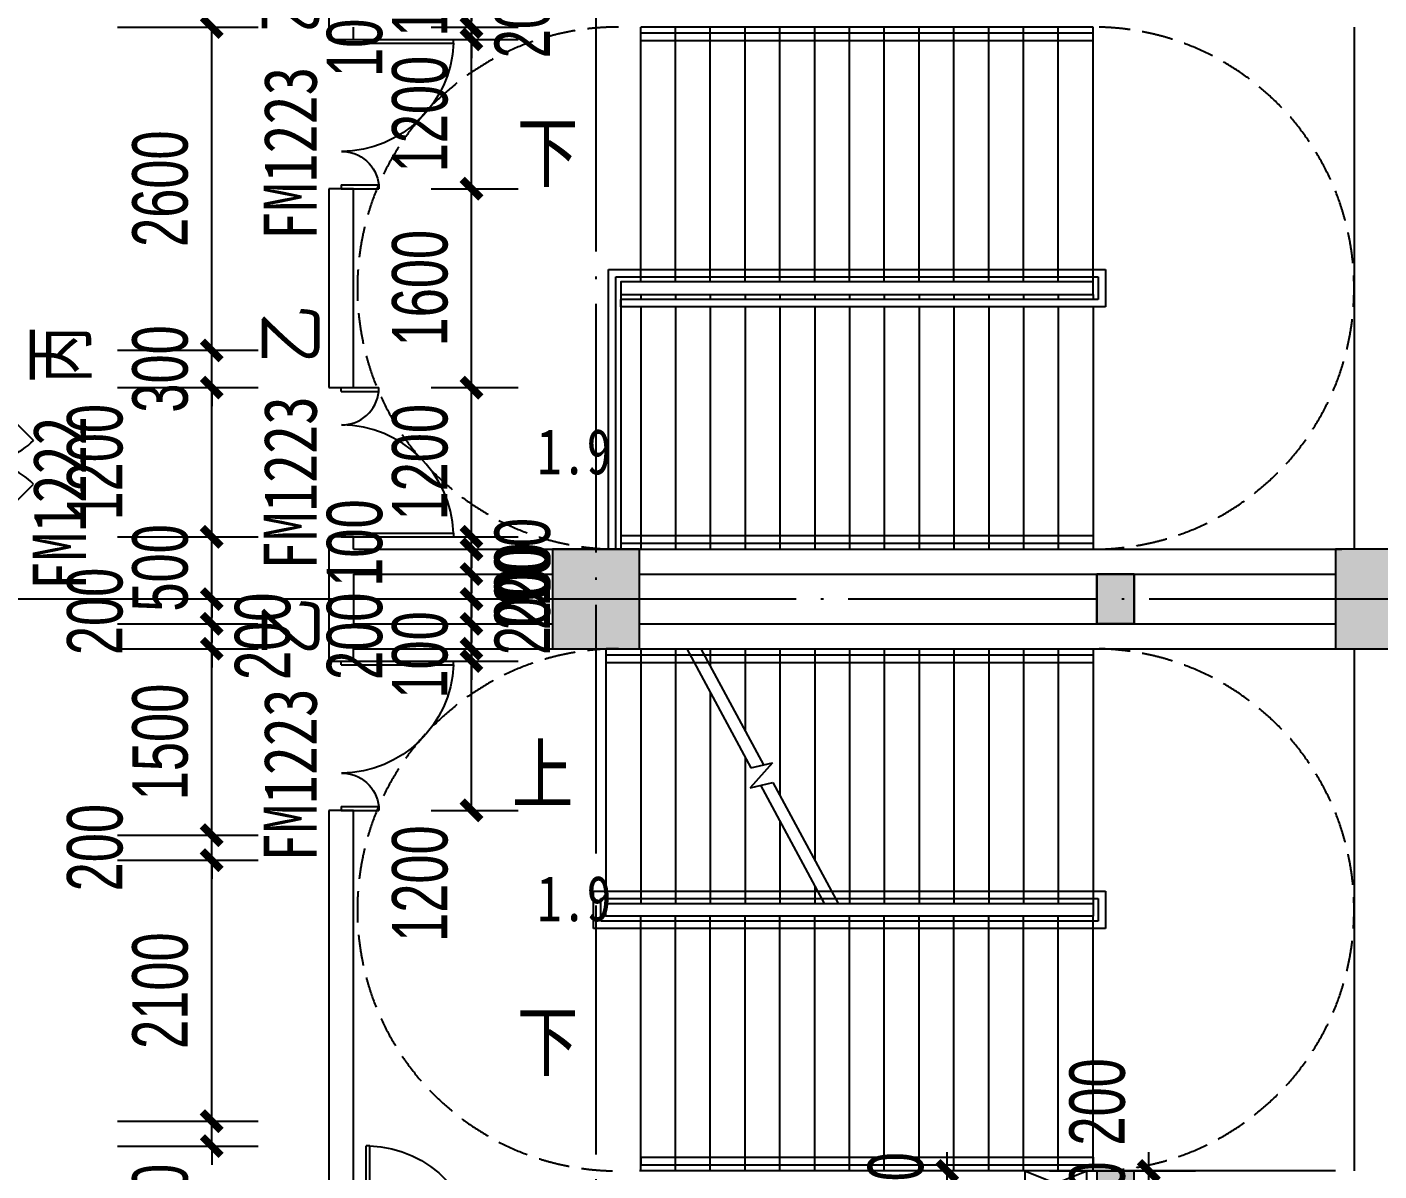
# Model space of a CAD drawing. Extents: x -409435 to 356702, y -107829 to 330904.
# Drawn here: x 105022 to 115900, y 190300 to 199500 of the extents above; entities that cross this region are included whole.
import ezdxf
from ezdxf.xclip import XClip

# ---------------------------------------------------------------- set-up
doc = ezdxf.new("R2010")
doc.units = 0
doc.header["$LTSCALE"] = 1000
doc.header["$MEASUREMENT"] = 0
doc.header["$XCLIPFRAME"] = 0
doc.linetypes.add('104-14# 核心筒$0$DASH', pattern=[0.35, 0.25, -0.1])
doc.linetypes.add('104-14# 核心筒$0$DOTE', pattern=[2.42, 2, -0.2, 0.02, -0.2])
for name, color, linetype in [('01-标注_尺寸', 124, 'Continuous'), ('104-14# 核心筒$0$01-标注_符号', 200, 'Continuous'), ('104-14# 核心筒$0$02-TEXT_标注', 130, 'Continuous'), ('104-14# 核心筒$0$A-E_栏杆', 232, 'Continuous'), ('104-14# 核心筒$0$A-E_电梯', 171, 'Continuous'), ('104-14# 核心筒$0$A_AXIS-轴线', 36, '104-14# 核心筒$0$DOTE'), ('104-14# 核心筒$0$A_STR-砌块墙', 121, 'Continuous'), ('104-14# 核心筒$0$A_STR-砼柱', 51, 'Continuous'), ('104-14# 核心筒$0$DOOR_FIRE', 220, 'Continuous'), ('104-14# 核心筒$0$DOOR_FIRE_TEXT', 7, 'Continuous'), ('104-14# 核心筒$0$s-colu', 40, 'Continuous'), ('PUB_HATCH', 8, 'Continuous'), ('X-104 14#平面$0$A-TECH_暖通', 6, 'Continuous')]:
    doc.layers.add(name, color=color, linetype=linetype)
doc.layers.add('104-14# 核心筒$0$04-不打印_辅助线', color=165, linetype='Continuous', plot=False)
doc.styles.add('104-14# 核心筒$0$_TCH_DIM', font='ros.shx', dxfattribs={"bigfont": 'jd.shx'})
doc.styles.add('104-14# 核心筒$0$_TCH_SPACE', font='STXIHEI_0.TTF', dxfattribs={"width": 0.8, "height": 5})
doc.styles.add('104-14# 核心筒$0$_TCH_WINDOW', font='STXIHEI_0.TTF', dxfattribs={"width": 0.8, "height": 3.5})
doc.styles.add('_TCH_DIM_T3', font='ros.shx', dxfattribs={"width": 0.705882, "bigfont": 'jd.shx'})
doc.dimstyles.new('_TCH_ARCH&&150', dxfattribs={"dimtxt": 446.25, "dimasz": 150, "dimexe": 375, "dimexo": 450, "dimgap": 189.375, "dimtad": 1, "dimdec": 0, "dimzin": 0, "dimdsep": 46, "dimtxsty": '_TCH_DIM_T3', "dimblk": 'ARCHTICK', "dimcen": 0.09, "dimclrt": 7, "dimazin": 2, "dimtfac": 1, "dimtdec": 0, "dimtix": 1, "dimtmove": 2, "dimatfit": 3, "dimfxl": 0, "dimtolj": 1, "dimtzin": 0, "dimarcsym": 0})

# ---------------------------------------------------------------- blocks, each defined once
blk = doc.blocks.new('104-14# 核心筒$0$$DorLib2D$00000116')
at = {"color": 0}
for p, q in [((-0.5, 0), (-0.1464, 0.3536)), ((0.5, 0), (0.1464, 0.3536))]:
    blk.add_line(p, q, dxfattribs=at)
for centre, start, end in [((-0.5, 0), 0, 45), ((0.5, 0), 135, 180)]:
    blk.add_arc(centre, 0.5, start, end, dxfattribs=at)
blk = doc.blocks.new('104-14# 核心筒$0$$DorLib2D$00000225')
at = {"color": 0}
for p, q in [((0.475, -0.0014), (0.475, 0.7521)), ((0.475, 0.7521), (0.5, 0.7521)), ((0.5, -0.0014), (0.5, 0.7521)), ((-0.5, 0), (-0.5, 0.252)), ((-0.475, 0.252), (-0.5, 0.252)), ((-0.475, 0), (-0.475, 0.252)), ((-0.475, 0), (-0.5, 0)), ((0.475, -0.0014), (0.5, -0.0014))]:
    blk.add_line(p, q, dxfattribs=at)
for centre, radius, start, end in [((0.5046, -0.0019), 0.7546, 92.24927, 179.72377), ((-0.5008, 0.0026), 0.2508, 359.78987, 84.09744)]:
    blk.add_arc(centre, radius, start, end, dxfattribs=at)
blk = doc.blocks.new('_FZH')
blk.add_lwpolyline([(-0.5, -0.5), (0.5, -0.5), (0.5, 0.5), (-0.5, 0.5)], close=True)
at = {"layer": 'PUB_HATCH'}
blk.add_solid([(-0.5, -0.5), (0.5, -0.5), (-0.5, 0.5), (0.5, 0.5)], dxfattribs=at)
blk = doc.blocks.new('104-14# 核心筒')
at = {"layer": '104-14# 核心筒$0$01-标注_符号'}
for points in [[(109540, 198475, 0, 0, 0), (114200, 198475, 0, 0, 0), (114200, 196325, 0, 0, 0), (110585.8, 196325, 120, 0, 0), (110135.8, 196325, 0, 0, 0)], [(109540, 193475, 0, 0, 0), (110350, 193475, 120, 0, 0), (110800, 193475, 0, 0, 0)], [(109540, 191325, 0, 0, 0), (114200, 191325, 0, 0, 0), (114200, 193475, 0, 0, 0), (111530, 193475, 120, 0, 0), (111080, 193475, 0, 0, 0)]]:
    blk.add_lwpolyline(points, format="xyseb", dxfattribs=at)
at = {"layer": '104-14# 核心筒$0$04-不打印_辅助线', "linetype": '104-14# 核心筒$0$DASH'}
for centre, start, end in [((109780, 197400), 90, 270), ((113600, 197400), 270, 90), ((109780, 192400), 90, 270), ((113600, 192400), 270, 90)]:
    blk.add_arc(centre, 2100, start, end, dxfattribs=at)
at = {"layer": '104-14# 核心筒$0$A-E_栏杆'}
for p, q in [((113600, 199450), (109960, 199450)), ((109960, 199390), (109960, 199450)), ((113600, 199390), (113600, 199450)), ((113600, 199390), (109960, 199390)), ((109700, 195300), (109700, 197550)), ((109700, 197550), (113700, 197550)), ((113700, 197550), (113700, 197250)), ((109760, 195300), (109760, 197490)), ((109760, 197490), (113640, 197490)), ((113640, 197490), (113640, 197310)), ((113640, 197310), (109800, 197310)), ((109800, 197250), (109800, 197310)), ((113700, 197250), (109800, 197250)), ((109800, 195410), (113600, 195410)), ((109800, 195410), (109800, 195350)), ((113600, 195410), (113600, 195350)), ((109800, 195350), (113600, 195350)), ((109680, 194450), (113600, 194450)), ((109680, 194450), (109680, 194390)), ((109680, 194390), (113600, 194390)), ((113600, 194450), (113600, 194390)), ((109580, 192250), (109580, 192550)), ((109580, 192550), (113700, 192550)), ((113700, 192550), (113700, 192250)), ((109640, 192310), (109640, 192490)), ((109640, 192490), (113640, 192490)), ((113640, 192490), (113640, 192310)), ((113700, 192250), (109580, 192250)), ((113640, 192310), (109640, 192310)), ((109960, 190410), (113600, 190410)), ((109960, 190410), (109960, 190350)), ((113600, 190410), (113600, 190350)), ((109960, 190350), (113600, 190350))]:
    blk.add_line(p, q, dxfattribs=at)
at = {"layer": '104-14# 核心筒$0$A-E_电梯'}
for p, q in [((113600, 199500), (109960, 199500)), ((109960, 197450), (109960, 199500)), ((110240, 197450), (110240, 199500)), ((110520, 197450), (110520, 199500)), ((110800, 197450), (110800, 199500)), ((111080, 197450), (111080, 199500)), ((111360, 197450), (111360, 199500)), ((111640, 197450), (111640, 199500)), ((111920, 197450), (111920, 199500)), ((112200, 197450), (112200, 199500)), ((112480, 197450), (112480, 199500)), ((112760, 197450), (112760, 199500)), ((113040, 197450), (113040, 199500)), ((113320, 197450), (113320, 199500)), ((113600, 197450), (113600, 199500)), ((113600, 197450), (109960, 197450)), ((109800, 197350), (113600, 197350)), ((109800, 197350), (109800, 195300)), ((109960, 197350), (109960, 197310)), ((110240, 197350), (110240, 197310)), ((110520, 197350), (110520, 197310)), ((110800, 197350), (110800, 197310)), ((111080, 197350), (111080, 197310)), ((111360, 197350), (111360, 197310)), ((111640, 197350), (111640, 197310)), ((111920, 197350), (111920, 197310)), ((112200, 197350), (112200, 197310)), ((112480, 197350), (112480, 197310)), ((112760, 197350), (112760, 197310)), ((113040, 197350), (113040, 197310)), ((113320, 197350), (113320, 197310)), ((113600, 197350), (113600, 197310)), ((109960, 197250), (109960, 195300)), ((110240, 197250), (110240, 195300)), ((110520, 197250), (110520, 195300)), ((110800, 197250), (110800, 195300)), ((111080, 197250), (111080, 195300)), ((111360, 197250), (111360, 195300)), ((111640, 197250), (111640, 195300)), ((111920, 197250), (111920, 195300)), ((112200, 197250), (112200, 195300)), ((112480, 197250), (112480, 195300)), ((112760, 197250), (112760, 195300)), ((113040, 197250), (113040, 195300)), ((113320, 197250), (113320, 195300)), ((113600, 197250), (113600, 195300)), ((107700, 195300), (115600, 195300)), ((109950, 195300), (113600, 195300)), ((109680, 194500), (109680, 192450)), ((109950, 194500), (110330.2, 194500)), ((109960, 194500), (109960, 192450)), ((110240, 194500), (110240, 192450)), ((110330.2, 194500), (110847, 193542.1)), ((110443.8, 194500), (113600, 194500)), ((110443.8, 194500), (110947.7, 193566)), ((110520, 194500), (110520, 194358.8)), ((110800, 194500), (110800, 193839.8)), ((111080, 194500), (111080, 193320.8)), ((111360, 194500), (111360, 192801.8)), ((111640, 194500), (111640, 192450)), ((111920, 194500), (111920, 192450)), ((112200, 194500), (112200, 192450)), ((112480, 194500), (112480, 192450)), ((112760, 194500), (112760, 192450)), ((113040, 194500), (113040, 192450)), ((113320, 194500), (113320, 192450)), ((113600, 194500), (113600, 192450)), ((110520, 194148.2), (110520, 192450)), ((110800, 193629.2), (110800, 192450)), ((111020.6, 193583.3), (110841.8, 193382.3)), ((110847, 193542.1), (111020.6, 193583.3)), ((110841.8, 193382.3), (111023.5, 193425.4)), ((111023.5, 193425.4), (111549.8, 192450)), ((110922.8, 193401.5), (111436.2, 192450)), ((111080, 193110.2), (111080, 192450)), ((111360, 192591.2), (111360, 192450)), ((109680, 192450), (111436.2, 192450)), ((111549.8, 192450), (113600, 192450)), ((113600, 192350), (109960, 192350)), ((109960, 190300), (109960, 192350)), ((110240, 190300), (110240, 192350)), ((110520, 190300), (110520, 192350)), ((110800, 190300), (110800, 192350)), ((111080, 190300), (111080, 192350)), ((111360, 190300), (111360, 192350)), ((111640, 190300), (111640, 192350)), ((111920, 190300), (111920, 192350)), ((112200, 190300), (112200, 192350)), ((112480, 190300), (112480, 192350)), ((112760, 190300), (112760, 192350)), ((113040, 190300), (113040, 192350)), ((113320, 190300), (113320, 192350)), ((113600, 190300), (113600, 192350)), ((113600, 190300), (109960, 190300))]:
    blk.add_line(p, q, dxfattribs=at)
for points in [[(113600, 197450), (109800, 197450), (109800, 197350), (113600, 197350)], [(113600, 192350), (109680, 192350), (109680, 192450), (113600, 192450)]]:
    blk.add_lwpolyline(points, close=True, dxfattribs=at)
at = {"layer": '104-14# 核心筒$0$A_AXIS-轴线'}
for p, q in [((109600, 228733.6), (109600, 169654.9)), ((-9370.1, 194900), (120259.9, 194900))]:
    blk.add_line(p, q, dxfattribs=at)
at = {"layer": '104-14# 核心筒$0$A_STR-砌块墙'}
for p, q in [((107450, 199700), (107450, 199400)), ((107450, 199400), (107650, 199400)), ((107650, 199400), (107650, 199500)), ((115700, 199500), (115700, 195300)), ((107450, 198200), (107450, 196600)), ((107650, 198200), (107450, 198200)), ((107650, 196600), (107650, 198200)), ((107450, 196600), (107650, 196600)), ((107650, 195400), (107450, 195400)), ((107450, 195400), (107450, 195200)), ((107650, 195300), (107650, 195400)), ((107650, 195300), (109250, 195300)), ((109950, 195300), (115550, 195300)), ((107450, 195200), (107450, 194600)), ((107650, 195100), (107650, 194700)), ((107650, 195100), (109250, 195100)), ((109950, 195100), (115550, 195100)), ((107650, 194700), (109250, 194700)), ((109950, 194700), (115550, 194700)), ((107450, 194600), (107450, 194400)), ((107650, 194400), (107650, 194500)), ((107650, 194500), (109250, 194500)), ((109950, 194500), (115550, 194500)), ((115700, 194500), (115700, 190300)), ((107450, 194400), (107650, 194400)), ((107650, 193200), (107450, 193200)), ((107450, 193200), (107450, 189500)), ((107650, 189700), (107650, 193200)), ((112900, 190300), (109950, 190300)), ((113630, 190300), (112900, 190300)), ((115550, 190300), (113930, 190300))]:
    blk.add_line(p, q, dxfattribs=at)
at = {"layer": '104-14# 核心筒$0$s-colu'}
blk.add_lwpolyline([(113630, 195100), (113930, 195100), (113930, 194700), (113630, 194700)], close=True, dxfattribs=at)
at = {"layer": '104-14# 核心筒$0$A_STR-砼柱'}
for p, xscale, yscale, zscale in [((109600, 194900), 700, 800, 800), ((115900, 194900), 700, 800, 800), ((113780, 194900), 300, 400, 400), ((113780, 190150), 300, 300, 300)]:
    blk.add_blockref('_FZH', p, dxfattribs=dict(at, xscale=xscale, yscale=yscale, zscale=zscale))
at = {"layer": '104-14# 核心筒$0$DOOR_FIRE', "zscale": 200}
for name, p, xscale, yscale, rotation in [('104-14# 核心筒$0$$DorLib2D$00000225', (107550, 198800), -1200, 1200, 270.0000000000009), ('104-14# 核心筒$0$$DorLib2D$00000116', (104650, 196000), 1200, 1200, 270), ('104-14# 核心筒$0$$DorLib2D$00000225', (107550, 196000), 1200, 1200, 270.0000000000009), ('104-14# 核心筒$0$$DorLib2D$00000225', (107550, 193800), -1200, 1200, 270.0000000000008), ('104-14# 核心筒$0$$DorLib2D$00000225', (108350, 189600), 1200, -1200, 179.9999999996353)]:
    blk.add_blockref(name, p, dxfattribs=dict(at, xscale=xscale, yscale=yscale, rotation=rotation))
at = {"layer": '104-14# 核心筒$0$02-TEXT_标注', "style": '104-14# 核心筒$0$_TCH_DIM'}
for s, p in [('下', (108963.3, 198212.5)), ('上', (108922.6, 193212.5)), ('下', (108963.3, 191062.5))]:
    blk.add_text(s, height=520.9, dxfattribs=at).set_placement(p)
at = {"layer": '104-14# 核心筒$0$04-不打印_辅助线', "style": '104-14# 核心筒$0$_TCH_SPACE', "width": 0.8}
for p in [(109125, 195902.4), (109125, 192308.5)]:
    blk.add_text('1.9', height=366.98, dxfattribs=at).set_placement(p)
at = {"layer": '104-14# 核心筒$0$DOOR_FIRE_TEXT', "style": '104-14# 核心筒$0$_TCH_WINDOW', "width": 0.8}
for s, height, p in [('乙', 428.1, (107353.2, 199444.7)), ('FM1223', 428.14, (107353.2, 197784.8)), ('乙', 428.1, (107353.2, 196794.7)), ('丙', 428.1, (105495.6, 196631.1)), ('FM1223', 428.14, (107353.2, 195134.8)), ('FM1222', 428.14, (105495.6, 194971.3)), ('乙', 428.1, (107353.2, 194444.7)), ('FM1223', 428.14, (107353.2, 192784.8))]:
    blk.add_text(s, height=height, rotation=90, dxfattribs=at).set_placement(p)
blk = doc.blocks.new('*U418')
blk.add_lwpolyline([(200, 0), (200, 500), (0, 500), (0, 0), (200, 0), (0, 500), (0, 0), (200, 500)])
blk = doc.blocks.new('X-104 14#平面$0$sdfjladfiididid')
at = {"layer": 'X-104 14#平面$0$A-TECH_暖通', "rotation": 270}
blk.add_blockref('*U418', (113050, 190300), dxfattribs=at)
blk = doc.blocks.new('X-104 14#平面')
ref = blk.add_blockref('104-14# 核心筒', (0, 0))
XClip(ref).set_block_clipping_path([(-38664.3623821461, -25500), (139216.5485069363, 330900)])
blk.add_blockref('X-104 14#平面$0$sdfjladfiididid', (0, 0))
blk = doc.blocks.new('_ArchTick')
at = {"color": 0, "linetype": 'ByBlock', "const_width": 0.4}
blk.add_lwpolyline([(-0.5, -0.5), (0.5, 0.5)], dxfattribs=at)
blk = doc.blocks.new('*D1112')
at = {"layer": '01-标注_尺寸', "color": 0, "lineweight": -2, "transparency": 16777216}
for p, q in [((114048, 190300), (114048, 190450)), ((113250, 190300), (114423, 190300)), ((114048, 190100), (114048, 190300)), ((113250, 190100), (114423, 190100)), ((114048, 190100), (114048, 189950))]:
    blk.add_line(p, q, dxfattribs=at)
at = {"layer": 'Defpoints', "color": 0, "transparency": 16777216}
for p in [(112800, 190300), (114048, 190300), (112800, 190100)]:
    blk.add_point(p, dxfattribs=at)
at = {"layer": '01-标注_尺寸', "color": 0, "lineweight": -2, "transparency": 16777216, "xscale": 150, "yscale": 150, "zscale": 150}
for p, rotation in [((114048, 190300), 270), ((114048, 190100), 90)]:
    blk.add_blockref('_ArchTick', p, dxfattribs=dict(at, rotation=rotation))
at = {"layer": '01-标注_尺寸', "color": 7, "transparency": 16777216, "insert": (113635, 190855), "char_height": 446.2, "attachment_point": 5, "rotation": 90, "style": '_TCH_DIM_T3'}
blk.add_mtext('\\A1;200', dxfattribs=at)
blk = doc.blocks.new('*D1113')
at = {"layer": '01-标注_尺寸', "color": 0, "lineweight": -2, "transparency": 16777216}
for p, q in [((114048, 190100), (114048, 190250)), ((113250, 190100), (114423, 190100)), ((114048, 189950), (114048, 190100)), ((113250, 189950), (114423, 189950)), ((114048, 189950), (114048, 189800))]:
    blk.add_line(p, q, dxfattribs=at)
at = {"layer": 'Defpoints', "color": 0, "transparency": 16777216}
for p in [(112800, 190100), (114048, 190100), (112800, 189950)]:
    blk.add_point(p, dxfattribs=at)
at = {"layer": '01-标注_尺寸', "color": 0, "lineweight": -2, "transparency": 16777216, "xscale": 150, "yscale": 150, "zscale": 150}
for p, rotation in [((114048, 190100), 270), ((114048, 189950), 90)]:
    blk.add_blockref('_ArchTick', p, dxfattribs=dict(at, rotation=rotation))
at = {"layer": '01-标注_尺寸', "color": 7, "transparency": 16777216, "insert": (113635, 190025), "char_height": 446.2, "attachment_point": 5, "rotation": 90, "style": '_TCH_DIM_T3'}
blk.add_mtext('\\A1;150', dxfattribs=at)
blk = doc.blocks.new('*D1329')
at = {"layer": '01-标注_尺寸', "color": 0, "lineweight": -2, "transparency": 16777216}
for p, q in [((104550, 190050), (104550, 188814)), ((104750, 190050), (104750, 188814)), ((104550, 189189), (104400, 189189)), ((104550, 189189), (104750, 189189)), ((104750, 189189), (104900, 189189))]:
    blk.add_line(p, q, dxfattribs=at)
at = {"layer": 'Defpoints', "color": 0, "transparency": 16777216}
for p in [(104550, 190500), (104750, 190500), (104750, 189189)]:
    blk.add_point(p, dxfattribs=at)
at = {"layer": '01-标注_尺寸', "color": 0, "lineweight": -2, "transparency": 16777216, "xscale": 150, "yscale": 150, "zscale": 150}
blk.add_blockref('_ArchTick', (104550, 189189), dxfattribs=at)
at = {"layer": '01-标注_尺寸', "color": 0, "lineweight": -2, "transparency": 16777216, "xscale": 150, "yscale": 150, "zscale": 150, "rotation": 180}
blk.add_blockref('_ArchTick', (104750, 189189), dxfattribs=at)
at = {"layer": '01-标注_尺寸', "color": 7, "transparency": 16777216, "insert": (105305, 189602), "char_height": 446.2, "attachment_point": 5, "style": '_TCH_DIM_T3'}
blk.add_mtext('\\A1;200', dxfattribs=at)
blk = doc.blocks.new('*D2275')
at = {"layer": '01-标注_尺寸', "color": 0, "lineweight": -2, "transparency": 16777216}
for p, q in [((108273, 194400), (108973, 194400)), ((108598, 193200), (108598, 194400)), ((108273, 193200), (108973, 193200))]:
    blk.add_line(p, q, dxfattribs=at)
at = {"layer": 'Defpoints', "color": 0, "transparency": 16777216}
for p in [(107823, 194400), (108598, 194400), (107823, 193200)]:
    blk.add_point(p, dxfattribs=at)
at = {"layer": '01-标注_尺寸', "color": 0, "lineweight": -2, "transparency": 16777216, "xscale": 150, "yscale": 150, "zscale": 150}
for p, rotation in [((108598, 194400), 90), ((108598, 193200), 270)]:
    blk.add_blockref('_ArchTick', p, dxfattribs=dict(at, rotation=rotation))
at = {"layer": '01-标注_尺寸', "color": 7, "transparency": 16777216, "insert": (108185, 192611), "char_height": 446.2, "attachment_point": 5, "rotation": 90, "style": '_TCH_DIM_T3'}
blk.add_mtext('\\A1;1200', dxfattribs=at)
blk = doc.blocks.new('*D2276')
at = {"layer": '01-标注_尺寸', "color": 0, "lineweight": -2, "transparency": 16777216}
for p, q in [((108598, 194500), (108598, 194650)), ((108273, 194500), (108973, 194500)), ((108598, 194400), (108598, 194500)), ((108273, 194400), (108973, 194400)), ((108598, 194400), (108598, 194250))]:
    blk.add_line(p, q, dxfattribs=at)
at = {"layer": 'Defpoints', "color": 0, "transparency": 16777216}
for p in [(107823, 194500), (108598, 194500), (107823, 194400)]:
    blk.add_point(p, dxfattribs=at)
at = {"layer": '01-标注_尺寸', "color": 0, "lineweight": -2, "transparency": 16777216, "xscale": 150, "yscale": 150, "zscale": 150}
for p, rotation in [((108598, 194500), 270), ((108598, 194400), 90)]:
    blk.add_blockref('_ArchTick', p, dxfattribs=dict(at, rotation=rotation))
at = {"layer": '01-标注_尺寸', "color": 7, "transparency": 16777216, "insert": (108185, 194450), "char_height": 446.2, "attachment_point": 5, "rotation": 90, "style": '_TCH_DIM_T3'}
blk.add_mtext('\\A1;100', dxfattribs=at)
blk = doc.blocks.new('*D2277')
at = {"layer": '01-标注_尺寸', "color": 0, "lineweight": -2, "transparency": 16777216}
for p, q in [((108598, 194700), (108598, 194850)), ((108273, 194700), (108973, 194700)), ((108598, 194500), (108598, 194700)), ((108273, 194500), (108973, 194500)), ((108598, 194500), (108598, 194350))]:
    blk.add_line(p, q, dxfattribs=at)
at = {"layer": 'Defpoints', "color": 0, "transparency": 16777216}
for p in [(107823, 194700), (108598, 194700), (107823, 194500)]:
    blk.add_point(p, dxfattribs=at)
at = {"layer": '01-标注_尺寸', "color": 0, "lineweight": -2, "transparency": 16777216, "xscale": 150, "yscale": 150, "zscale": 150}
for p, rotation in [((108598, 194700), 270), ((108598, 194500), 90)]:
    blk.add_blockref('_ArchTick', p, dxfattribs=dict(at, rotation=rotation))
at = {"layer": '01-标注_尺寸', "color": 7, "transparency": 16777216, "insert": (107660, 194600), "char_height": 446.2, "attachment_point": 5, "rotation": 90, "style": '_TCH_DIM_T3'}
blk.add_mtext('\\A1;200', dxfattribs=at)
blk = doc.blocks.new('*D2278')
at = {"layer": '01-标注_尺寸', "color": 0, "lineweight": -2, "transparency": 16777216}
for p, q in [((108598, 194900), (108598, 195050)), ((108273, 194900), (108973, 194900)), ((108598, 194700), (108598, 194900)), ((108273, 194700), (108973, 194700)), ((108598, 194700), (108598, 194550))]:
    blk.add_line(p, q, dxfattribs=at)
at = {"layer": 'Defpoints', "color": 0, "transparency": 16777216}
for p in [(107823, 194900), (108598, 194900), (107823, 194700)]:
    blk.add_point(p, dxfattribs=at)
at = {"layer": '01-标注_尺寸', "color": 0, "lineweight": -2, "transparency": 16777216, "xscale": 150, "yscale": 150, "zscale": 150}
for p, rotation in [((108598, 194900), 270), ((108598, 194700), 90)]:
    blk.add_blockref('_ArchTick', p, dxfattribs=dict(at, rotation=rotation))
at = {"layer": '01-标注_尺寸', "color": 7, "transparency": 16777216, "insert": (109010, 194800), "char_height": 446.2, "attachment_point": 5, "rotation": 90, "style": '_TCH_DIM_T3'}
blk.add_mtext('\\A1;200', dxfattribs=at)
blk = doc.blocks.new('*D2279')
at = {"layer": '01-标注_尺寸', "color": 0, "lineweight": -2, "transparency": 16777216}
for p, q in [((108598, 195100), (108598, 195250)), ((108273, 195100), (108973, 195100)), ((108598, 194900), (108598, 195100)), ((108273, 194900), (108973, 194900)), ((108598, 194900), (108598, 194750))]:
    blk.add_line(p, q, dxfattribs=at)
at = {"layer": 'Defpoints', "color": 0, "transparency": 16777216}
for p in [(107823, 195100), (108598, 195100), (107823, 194900)]:
    blk.add_point(p, dxfattribs=at)
at = {"layer": '01-标注_尺寸', "color": 0, "lineweight": -2, "transparency": 16777216, "xscale": 150, "yscale": 150, "zscale": 150}
for p, rotation in [((108598, 195100), 270), ((108598, 194900), 90)]:
    blk.add_blockref('_ArchTick', p, dxfattribs=dict(at, rotation=rotation))
at = {"layer": '01-标注_尺寸', "color": 7, "transparency": 16777216, "insert": (109010, 195000), "char_height": 446.2, "attachment_point": 5, "rotation": 90, "style": '_TCH_DIM_T3'}
blk.add_mtext('\\A1;200', dxfattribs=at)
blk = doc.blocks.new('*D2280')
at = {"layer": '01-标注_尺寸', "color": 0, "lineweight": -2, "transparency": 16777216}
for p, q in [((108598, 195300), (108598, 195450)), ((108273, 195300), (108973, 195300)), ((108598, 195100), (108598, 195300)), ((108273, 195100), (108973, 195100)), ((108598, 195100), (108598, 194950))]:
    blk.add_line(p, q, dxfattribs=at)
at = {"layer": 'Defpoints', "color": 0, "transparency": 16777216}
for p in [(107823, 195300), (108598, 195300), (107823, 195100)]:
    blk.add_point(p, dxfattribs=at)
at = {"layer": '01-标注_尺寸', "color": 0, "lineweight": -2, "transparency": 16777216, "xscale": 150, "yscale": 150, "zscale": 150}
for p, rotation in [((108598, 195300), 270), ((108598, 195100), 90)]:
    blk.add_blockref('_ArchTick', p, dxfattribs=dict(at, rotation=rotation))
at = {"layer": '01-标注_尺寸', "color": 7, "transparency": 16777216, "insert": (109010, 195200), "char_height": 446.2, "attachment_point": 5, "rotation": 90, "style": '_TCH_DIM_T3'}
blk.add_mtext('\\A1;200', dxfattribs=at)
blk = doc.blocks.new('*D2281')
at = {"layer": '01-标注_尺寸', "color": 0, "lineweight": -2, "transparency": 16777216}
for p, q in [((108598, 195400), (108598, 195550)), ((108273, 195400), (108973, 195400)), ((108598, 195300), (108598, 195400)), ((108273, 195300), (108973, 195300)), ((108598, 195300), (108598, 195150))]:
    blk.add_line(p, q, dxfattribs=at)
at = {"layer": 'Defpoints', "color": 0, "transparency": 16777216}
for p in [(107823, 195400), (108598, 195400), (107823, 195300)]:
    blk.add_point(p, dxfattribs=at)
at = {"layer": '01-标注_尺寸', "color": 0, "lineweight": -2, "transparency": 16777216, "xscale": 150, "yscale": 150, "zscale": 150}
for p, rotation in [((108598, 195400), 270), ((108598, 195300), 90)]:
    blk.add_blockref('_ArchTick', p, dxfattribs=dict(at, rotation=rotation))
at = {"layer": '01-标注_尺寸', "color": 7, "transparency": 16777216, "insert": (107660, 195350), "char_height": 446.2, "attachment_point": 5, "rotation": 90, "style": '_TCH_DIM_T3'}
blk.add_mtext('\\A1;100', dxfattribs=at)
blk = doc.blocks.new('*D2282')
at = {"layer": '01-标注_尺寸', "color": 0, "lineweight": -2, "transparency": 16777216}
for p, q in [((108273, 196600), (108973, 196600)), ((108598, 195400), (108598, 196600)), ((108273, 195400), (108973, 195400))]:
    blk.add_line(p, q, dxfattribs=at)
at = {"layer": 'Defpoints', "color": 0, "transparency": 16777216}
for p in [(107823, 196600), (108598, 196600), (107823, 195400)]:
    blk.add_point(p, dxfattribs=at)
at = {"layer": '01-标注_尺寸', "color": 0, "lineweight": -2, "transparency": 16777216, "xscale": 150, "yscale": 150, "zscale": 150}
for p, rotation in [((108598, 196600), 90), ((108598, 195400), 270)]:
    blk.add_blockref('_ArchTick', p, dxfattribs=dict(at, rotation=rotation))
at = {"layer": '01-标注_尺寸', "color": 7, "transparency": 16777216, "insert": (108185, 196000), "char_height": 446.2, "attachment_point": 5, "rotation": 90, "style": '_TCH_DIM_T3'}
blk.add_mtext('\\A1;1200', dxfattribs=at)
blk = doc.blocks.new('*D2283')
at = {"layer": '01-标注_尺寸', "color": 0, "lineweight": -2, "transparency": 16777216}
for p, q in [((108273, 198200), (108973, 198200)), ((108598, 196600), (108598, 198200)), ((108273, 196600), (108973, 196600))]:
    blk.add_line(p, q, dxfattribs=at)
at = {"layer": 'Defpoints', "color": 0, "transparency": 16777216}
for p in [(107823, 198200), (108598, 198200), (107823, 196600)]:
    blk.add_point(p, dxfattribs=at)
at = {"layer": '01-标注_尺寸', "color": 0, "lineweight": -2, "transparency": 16777216, "xscale": 150, "yscale": 150, "zscale": 150}
for p, rotation in [((108598, 198200), 90), ((108598, 196600), 270)]:
    blk.add_blockref('_ArchTick', p, dxfattribs=dict(at, rotation=rotation))
at = {"layer": '01-标注_尺寸', "color": 7, "transparency": 16777216, "insert": (108185, 197400), "char_height": 446.2, "attachment_point": 5, "rotation": 90, "style": '_TCH_DIM_T3'}
blk.add_mtext('\\A1;1600', dxfattribs=at)
blk = doc.blocks.new('*D2284')
at = {"layer": '01-标注_尺寸', "color": 0, "lineweight": -2, "transparency": 16777216}
for p, q in [((108273, 199400), (108973, 199400)), ((108598, 198200), (108598, 199400)), ((108273, 198200), (108973, 198200))]:
    blk.add_line(p, q, dxfattribs=at)
at = {"layer": 'Defpoints', "color": 0, "transparency": 16777216}
for p in [(107823, 199400), (108598, 199400), (107823, 198200)]:
    blk.add_point(p, dxfattribs=at)
at = {"layer": '01-标注_尺寸', "color": 0, "lineweight": -2, "transparency": 16777216, "xscale": 150, "yscale": 150, "zscale": 150}
for p, rotation in [((108598, 199400), 90), ((108598, 198200), 270)]:
    blk.add_blockref('_ArchTick', p, dxfattribs=dict(at, rotation=rotation))
at = {"layer": '01-标注_尺寸', "color": 7, "transparency": 16777216, "insert": (108185, 198800), "char_height": 446.2, "attachment_point": 5, "rotation": 90, "style": '_TCH_DIM_T3'}
blk.add_mtext('\\A1;1200', dxfattribs=at)
blk = doc.blocks.new('*D2285')
at = {"layer": '01-标注_尺寸', "color": 0, "lineweight": -2, "transparency": 16777216}
for p, q in [((108598, 199500), (108598, 199650)), ((108273, 199500), (108973, 199500)), ((108273, 199400), (108973, 199400)), ((108598, 199400), (108598, 199500)), ((108598, 199400), (108598, 199250))]:
    blk.add_line(p, q, dxfattribs=at)
at = {"layer": 'Defpoints', "color": 0, "transparency": 16777216}
for p in [(107823, 199500), (107823, 199400), (108598, 199500)]:
    blk.add_point(p, dxfattribs=at)
at = {"layer": '01-标注_尺寸', "color": 0, "lineweight": -2, "transparency": 16777216, "xscale": 150, "yscale": 150, "zscale": 150}
for p, rotation in [((108598, 199500), 270), ((108598, 199400), 90)]:
    blk.add_blockref('_ArchTick', p, dxfattribs=dict(at, rotation=rotation))
at = {"layer": '01-标注_尺寸', "color": 7, "transparency": 16777216, "insert": (107660, 199450), "char_height": 446.2, "attachment_point": 5, "rotation": 90, "style": '_TCH_DIM_T3'}
blk.add_mtext('\\A1;100', dxfattribs=at)
blk = doc.blocks.new('*D2286')
at = {"layer": '01-标注_尺寸', "color": 0, "lineweight": -2, "transparency": 16777216}
for p, q in [((108598, 199700), (108598, 199850)), ((108273, 199700), (108973, 199700)), ((108598, 199500), (108598, 199700)), ((108273, 199500), (108973, 199500)), ((108598, 199500), (108598, 199350))]:
    blk.add_line(p, q, dxfattribs=at)
at = {"layer": 'Defpoints', "color": 0, "transparency": 16777216}
for p in [(107823, 199700), (108598, 199700), (107823, 199500)]:
    blk.add_point(p, dxfattribs=at)
at = {"layer": '01-标注_尺寸', "color": 0, "lineweight": -2, "transparency": 16777216, "xscale": 150, "yscale": 150, "zscale": 150}
for p, rotation in [((108598, 199700), 270), ((108598, 199500), 90)]:
    blk.add_blockref('_ArchTick', p, dxfattribs=dict(at, rotation=rotation))
at = {"layer": '01-标注_尺寸', "color": 7, "transparency": 16777216, "insert": (109010, 199600), "char_height": 446.2, "attachment_point": 5, "rotation": 90, "style": '_TCH_DIM_T3'}
blk.add_mtext('\\A1;200', dxfattribs=at)
blk = doc.blocks.new('*D2287')
at = {"layer": '01-标注_尺寸', "color": 0, "lineweight": -2, "transparency": 16777216}
for p, q in [((108598, 199850), (108598, 200000)), ((108273, 199850), (108973, 199850)), ((108598, 199700), (108598, 199850)), ((108273, 199700), (108973, 199700)), ((108598, 199700), (108598, 199550))]:
    blk.add_line(p, q, dxfattribs=at)
at = {"layer": 'Defpoints', "color": 0, "transparency": 16777216}
for p in [(107823, 199850), (108598, 199850), (107823, 199700)]:
    blk.add_point(p, dxfattribs=at)
at = {"layer": '01-标注_尺寸', "color": 0, "lineweight": -2, "transparency": 16777216, "xscale": 150, "yscale": 150, "zscale": 150}
for p, rotation in [((108598, 199850), 270), ((108598, 199700), 90)]:
    blk.add_blockref('_ArchTick', p, dxfattribs=dict(at, rotation=rotation))
at = {"layer": '01-标注_尺寸', "color": 7, "transparency": 16777216, "insert": (108185, 199775), "char_height": 446.2, "attachment_point": 5, "rotation": 90, "style": '_TCH_DIM_T3'}
blk.add_mtext('\\A1;150', dxfattribs=at)
blk = doc.blocks.new('*D2294')
at = {"layer": '01-标注_尺寸', "color": 0, "lineweight": -2, "transparency": 16777216}
for p, q in [((112426, 190300), (112426, 190450)), ((112350, 190300), (112051, 190300)), ((112426, 189900), (112426, 190300)), ((112350, 189900), (112051, 189900)), ((112426, 189900), (112426, 189750))]:
    blk.add_line(p, q, dxfattribs=at)
at = {"layer": 'Defpoints', "color": 0, "transparency": 16777216}
for p in [(112426, 190300), (112800, 190300), (112800, 189900)]:
    blk.add_point(p, dxfattribs=at)
at = {"layer": '01-标注_尺寸', "color": 0, "lineweight": -2, "transparency": 16777216, "xscale": 150, "yscale": 150, "zscale": 150}
for p, rotation in [((112426, 190300), 270), ((112426, 189900), 90)]:
    blk.add_blockref('_ArchTick', p, dxfattribs=dict(at, rotation=rotation))
at = {"layer": '01-标注_尺寸', "color": 7, "transparency": 16777216, "insert": (112013, 190100), "char_height": 446.2, "attachment_point": 5, "rotation": 90, "style": '_TCH_DIM_T3'}
blk.add_mtext('\\A1;400', dxfattribs=at)
blk = doc.blocks.new('*D2295')
at = {"layer": '01-标注_尺寸', "color": 0, "lineweight": -2, "transparency": 16777216}
for p, q in [((105749, 199500), (106883, 199500)), ((106508, 196900), (106508, 199500)), ((105749, 196900), (106883, 196900))]:
    blk.add_line(p, q, dxfattribs=at)
at = {"layer": 'Defpoints', "color": 0, "transparency": 16777216}
for p in [(105299, 199500), (106508, 199500), (105299, 196900)]:
    blk.add_point(p, dxfattribs=at)
at = {"layer": '01-标注_尺寸', "color": 0, "lineweight": -2, "transparency": 16777216, "xscale": 150, "yscale": 150, "zscale": 150}
for p, rotation in [((106508, 199500), 90), ((106508, 196900), 270)]:
    blk.add_blockref('_ArchTick', p, dxfattribs=dict(at, rotation=rotation))
at = {"layer": '01-标注_尺寸', "color": 7, "transparency": 16777216, "insert": (106095, 198200), "char_height": 446.2, "attachment_point": 5, "rotation": 90, "style": '_TCH_DIM_T3'}
blk.add_mtext('\\A1;2600', dxfattribs=at)
blk = doc.blocks.new('*D2296')
at = {"layer": '01-标注_尺寸', "color": 0, "lineweight": -2, "transparency": 16777216}
for p, q in [((106508, 196900), (106508, 197050)), ((105749, 196900), (106883, 196900)), ((106508, 196600), (106508, 196900)), ((105749, 196600), (106883, 196600)), ((106508, 196600), (106508, 196450))]:
    blk.add_line(p, q, dxfattribs=at)
at = {"layer": 'Defpoints', "color": 0, "transparency": 16777216}
for p in [(105299, 196900), (106508, 196900), (105299, 196600)]:
    blk.add_point(p, dxfattribs=at)
at = {"layer": '01-标注_尺寸', "color": 0, "lineweight": -2, "transparency": 16777216, "xscale": 150, "yscale": 150, "zscale": 150}
for p, rotation in [((106508, 196900), 270), ((106508, 196600), 90)]:
    blk.add_blockref('_ArchTick', p, dxfattribs=dict(at, rotation=rotation))
at = {"layer": '01-标注_尺寸', "color": 7, "transparency": 16777216, "insert": (106095, 196750), "char_height": 446.2, "attachment_point": 5, "rotation": 90, "style": '_TCH_DIM_T3'}
blk.add_mtext('\\A1;300', dxfattribs=at)
blk = doc.blocks.new('*D2297')
at = {"layer": '01-标注_尺寸', "color": 0, "lineweight": -2, "transparency": 16777216}
for p, q in [((105749, 196600), (106883, 196600)), ((106508, 195400), (106508, 196600)), ((105749, 195400), (106883, 195400))]:
    blk.add_line(p, q, dxfattribs=at)
at = {"layer": 'Defpoints', "color": 0, "transparency": 16777216}
for p in [(105299, 196600), (106508, 196600), (105299, 195400)]:
    blk.add_point(p, dxfattribs=at)
at = {"layer": '01-标注_尺寸', "color": 0, "lineweight": -2, "transparency": 16777216, "xscale": 150, "yscale": 150, "zscale": 150}
for p, rotation in [((106508, 196600), 90), ((106508, 195400), 270)]:
    blk.add_blockref('_ArchTick', p, dxfattribs=dict(at, rotation=rotation))
at = {"layer": '01-标注_尺寸', "color": 7, "transparency": 16777216, "insert": (105570, 196000), "char_height": 446.2, "attachment_point": 5, "rotation": 90, "style": '_TCH_DIM_T3'}
blk.add_mtext('\\A1;1200', dxfattribs=at)
blk = doc.blocks.new('*D2298')
at = {"layer": '01-标注_尺寸', "color": 0, "lineweight": -2, "transparency": 16777216}
for p, q in [((106508, 195400), (106508, 195550)), ((105749, 195400), (106883, 195400)), ((106508, 194900), (106508, 195400)), ((105749, 194900), (106883, 194900)), ((106508, 194900), (106508, 194750))]:
    blk.add_line(p, q, dxfattribs=at)
at = {"layer": 'Defpoints', "color": 0, "transparency": 16777216}
for p in [(105299, 195400), (106508, 195400), (105299, 194900)]:
    blk.add_point(p, dxfattribs=at)
at = {"layer": '01-标注_尺寸', "color": 0, "lineweight": -2, "transparency": 16777216, "xscale": 150, "yscale": 150, "zscale": 150}
for p, rotation in [((106508, 195400), 270), ((106508, 194900), 90)]:
    blk.add_blockref('_ArchTick', p, dxfattribs=dict(at, rotation=rotation))
at = {"layer": '01-标注_尺寸', "color": 7, "transparency": 16777216, "insert": (106095, 195150), "char_height": 446.2, "attachment_point": 5, "rotation": 90, "style": '_TCH_DIM_T3'}
blk.add_mtext('\\A1;500', dxfattribs=at)
blk = doc.blocks.new('*D2299')
at = {"layer": '01-标注_尺寸', "color": 0, "lineweight": -2, "transparency": 16777216}
for p, q in [((106508, 194900), (106508, 195050)), ((105749, 194900), (106883, 194900)), ((106508, 194700), (106508, 194900)), ((105749, 194700), (106883, 194700)), ((106508, 194700), (106508, 194550))]:
    blk.add_line(p, q, dxfattribs=at)
at = {"layer": 'Defpoints', "color": 0, "transparency": 16777216}
for p in [(105299, 194900), (106508, 194900), (105299, 194700)]:
    blk.add_point(p, dxfattribs=at)
at = {"layer": '01-标注_尺寸', "color": 0, "lineweight": -2, "transparency": 16777216, "xscale": 150, "yscale": 150, "zscale": 150}
for p, rotation in [((106508, 194900), 270), ((106508, 194700), 90)]:
    blk.add_blockref('_ArchTick', p, dxfattribs=dict(at, rotation=rotation))
at = {"layer": '01-标注_尺寸', "color": 7, "transparency": 16777216, "insert": (105570, 194800), "char_height": 446.2, "attachment_point": 5, "rotation": 90, "style": '_TCH_DIM_T3'}
blk.add_mtext('\\A1;200', dxfattribs=at)
blk = doc.blocks.new('*D2300')
at = {"layer": '01-标注_尺寸', "color": 0, "lineweight": -2, "transparency": 16777216}
for p, q in [((106508, 194700), (106508, 194850)), ((105749, 194700), (106883, 194700)), ((106508, 194500), (106508, 194700)), ((105749, 194500), (106883, 194500)), ((106508, 194500), (106508, 194350))]:
    blk.add_line(p, q, dxfattribs=at)
at = {"layer": 'Defpoints', "color": 0, "transparency": 16777216}
for p in [(105299, 194700), (106508, 194700), (105299, 194500)]:
    blk.add_point(p, dxfattribs=at)
at = {"layer": '01-标注_尺寸', "color": 0, "lineweight": -2, "transparency": 16777216, "xscale": 150, "yscale": 150, "zscale": 150}
for p, rotation in [((106508, 194700), 270), ((106508, 194500), 90)]:
    blk.add_blockref('_ArchTick', p, dxfattribs=dict(at, rotation=rotation))
at = {"layer": '01-标注_尺寸', "color": 7, "transparency": 16777216, "insert": (106920, 194600), "char_height": 446.2, "attachment_point": 5, "rotation": 90, "style": '_TCH_DIM_T3'}
blk.add_mtext('\\A1;200', dxfattribs=at)
blk = doc.blocks.new('*D2301')
at = {"layer": '01-标注_尺寸', "color": 0, "lineweight": -2, "transparency": 16777216}
for p, q in [((105749, 194500), (106883, 194500)), ((106508, 193000), (106508, 194500)), ((105749, 193000), (106883, 193000))]:
    blk.add_line(p, q, dxfattribs=at)
at = {"layer": 'Defpoints', "color": 0, "transparency": 16777216}
for p in [(105299, 194500), (106508, 194500), (105299, 193000)]:
    blk.add_point(p, dxfattribs=at)
at = {"layer": '01-标注_尺寸', "color": 0, "lineweight": -2, "transparency": 16777216, "xscale": 150, "yscale": 150, "zscale": 150}
for p, rotation in [((106508, 194500), 90), ((106508, 193000), 270)]:
    blk.add_blockref('_ArchTick', p, dxfattribs=dict(at, rotation=rotation))
at = {"layer": '01-标注_尺寸', "color": 7, "transparency": 16777216, "insert": (106095, 193750), "char_height": 446.2, "attachment_point": 5, "rotation": 90, "style": '_TCH_DIM_T3'}
blk.add_mtext('\\A1;1500', dxfattribs=at)
blk = doc.blocks.new('*D2302')
at = {"layer": '01-标注_尺寸', "color": 0, "lineweight": -2, "transparency": 16777216}
for p, q in [((106508, 193000), (106508, 193150)), ((105749, 193000), (106883, 193000)), ((106508, 192800), (106508, 193000)), ((105749, 192800), (106883, 192800)), ((106508, 192800), (106508, 192650))]:
    blk.add_line(p, q, dxfattribs=at)
at = {"layer": 'Defpoints', "color": 0, "transparency": 16777216}
for p in [(105299, 193000), (106508, 193000), (105299, 192800)]:
    blk.add_point(p, dxfattribs=at)
at = {"layer": '01-标注_尺寸', "color": 0, "lineweight": -2, "transparency": 16777216, "xscale": 150, "yscale": 150, "zscale": 150}
for p, rotation in [((106508, 193000), 270), ((106508, 192800), 90)]:
    blk.add_blockref('_ArchTick', p, dxfattribs=dict(at, rotation=rotation))
at = {"layer": '01-标注_尺寸', "color": 7, "transparency": 16777216, "insert": (105570, 192900), "char_height": 446.2, "attachment_point": 5, "rotation": 90, "style": '_TCH_DIM_T3'}
blk.add_mtext('\\A1;200', dxfattribs=at)
blk = doc.blocks.new('*D2303')
at = {"layer": '01-标注_尺寸', "color": 0, "lineweight": -2, "transparency": 16777216}
for p, q in [((105749, 192800), (106883, 192800)), ((106508, 190700), (106508, 192800)), ((105749, 190700), (106883, 190700))]:
    blk.add_line(p, q, dxfattribs=at)
at = {"layer": 'Defpoints', "color": 0, "transparency": 16777216}
for p in [(105299, 192800), (106508, 192800), (105299, 190700)]:
    blk.add_point(p, dxfattribs=at)
at = {"layer": '01-标注_尺寸', "color": 0, "lineweight": -2, "transparency": 16777216, "xscale": 150, "yscale": 150, "zscale": 150}
for p, rotation in [((106508, 192800), 90), ((106508, 190700), 270)]:
    blk.add_blockref('_ArchTick', p, dxfattribs=dict(at, rotation=rotation))
at = {"layer": '01-标注_尺寸', "color": 7, "transparency": 16777216, "insert": (106095, 191750), "char_height": 446.2, "attachment_point": 5, "rotation": 90, "style": '_TCH_DIM_T3'}
blk.add_mtext('\\A1;2100', dxfattribs=at)
blk = doc.blocks.new('*D2304')
at = {"layer": '01-标注_尺寸', "color": 0, "lineweight": -2, "transparency": 16777216}
for p, q in [((106508, 190700), (106508, 190850)), ((105749, 190700), (106883, 190700)), ((106508, 190500), (106508, 190700)), ((105749, 190500), (106883, 190500)), ((106508, 190500), (106508, 190350))]:
    blk.add_line(p, q, dxfattribs=at)
at = {"layer": 'Defpoints', "color": 0, "transparency": 16777216}
for p in [(105299, 190700), (106508, 190700), (105299, 190500)]:
    blk.add_point(p, dxfattribs=at)
at = {"layer": '01-标注_尺寸', "color": 0, "lineweight": -2, "transparency": 16777216, "xscale": 150, "yscale": 150, "zscale": 150}
for p, rotation in [((106508, 190700), 270), ((106508, 190500), 90)]:
    blk.add_blockref('_ArchTick', p, dxfattribs=dict(at, rotation=rotation))
at = {"layer": '01-标注_尺寸', "color": 7, "transparency": 16777216, "insert": (106095, 190006), "char_height": 446.2, "attachment_point": 5, "rotation": 90, "style": '_TCH_DIM_T3'}
blk.add_mtext('\\A1;200', dxfattribs=at)

msp = doc.modelspace()

# ---------------------------------------------------------------- block references
msp.add_blockref('X-104 14#平面', (0, 0))

# ---------------------------------------------------------------- dimensions: what is measured, and where the dimension line sits
at = {"layer": '01-标注_尺寸'}
for p1, p2, distance, picture, middle in [((107823.1, 199700), (107823.1, 199850), -774.9, '*D2287', (108185.5, 199775)), ((105299.2, 196900), (105299.2, 199500), -1208.5, '*D2295', (106095.2, 198200)), ((107823.1, 198200), (107823.1, 199400), -774.9, '*D2284', (108185.5, 198800)), ((107823.1, 196600), (107823.1, 198200), -774.9, '*D2283', (108185.5, 197400)), ((105299.2, 196600), (105299.2, 196900), -1208.5, '*D2296', (106095.2, 196750)), ((107823.1, 195400), (107823.1, 196600), -774.9, '*D2282', (108185.5, 196000)), ((105299.2, 194900), (105299.2, 195400), -1208.5, '*D2298', (106095.2, 195150)), ((107823.1, 194400), (107823.1, 194500), -774.9, '*D2276', (108185.5, 194450)), ((105299.2, 193000), (105299.2, 194500), -1208.5, '*D2301', (106095.2, 193750)), ((105299.2, 190700), (105299.2, 192800), -1208.5, '*D2303', (106095.2, 191750)), ((112800, 189900), (112800, 190300), 374.3, '*D2294', (112013.2, 190100)), ((112800, 189950), (112800, 190100), -1248, '*D1113', (113635.5, 190025))]:
    dim = msp.add_aligned_dim(p1=p1, p2=p2, distance=distance, dimstyle='_TCH_ARCH&&150', dxfattribs=at)
    dim.commit()
    dim.dimension.update_dxf_attribs({"geometry": picture, "text_midpoint": middle})
for base, p1, p2, angle, picture, middle in [((108598, 199700), (107823.1, 199500), (107823.1, 199700), 90, '*D2286', (109010.5, 199600)), ((108598, 199500), (107823.1, 199400), (107823.1, 199500), 90, '*D2285', (107660.5, 199450)), ((106507.7, 196600), (105299.2, 195400), (105299.2, 196600), 90, '*D2297', (105570.2, 196000)), ((108598, 195400), (107823.1, 195300), (107823.1, 195400), 90, '*D2281', (107660.5, 195350)), ((108598, 195300), (107823.1, 195100), (107823.1, 195300), 90, '*D2280', (109010.5, 195200)), ((108598, 195100), (107823.1, 194900), (107823.1, 195100), 90, '*D2279', (109010.5, 195000)), ((106507.7, 194900), (105299.2, 194700), (105299.2, 194900), 90, '*D2299', (105570.2, 194800)), ((108598, 194900), (107823.1, 194700), (107823.1, 194900), 90, '*D2278', (109010.5, 194800)), ((106507.7, 194700), (105299.2, 194500), (105299.2, 194700), 90, '*D2300', (106920.2, 194600)), ((108598, 194700), (107823.1, 194500), (107823.1, 194700), 90, '*D2277', (107660.5, 194600)), ((108598, 194400), (107823.1, 193200), (107823.1, 194400), 90, '*D2275', (108185.5, 192611.1)), ((106507.7, 193000), (105299.2, 192800), (105299.2, 193000), 90, '*D2302', (105570.2, 192900)), ((114048, 190300), (112800, 190100), (112800, 190300), 90, '*D1112', (113635.5, 190855)), ((106507.7, 190700), (105299.2, 190500), (105299.2, 190700), 90, '*D2304', (106095.2, 190006.1)), ((104750, 189189.1), (104550, 190500), (104750, 190500), 0, '*D1329', (105305, 189601.6))]:
    dim = msp.add_linear_dim(base=base, p1=p1, p2=p2, angle=angle, dimstyle='_TCH_ARCH&&150', dxfattribs=at)
    dim.commit()
    dim.dimension.update_dxf_attribs({"geometry": picture, "text_midpoint": middle, "dimtype": 161})

doc.saveas('drawing.dxf')
